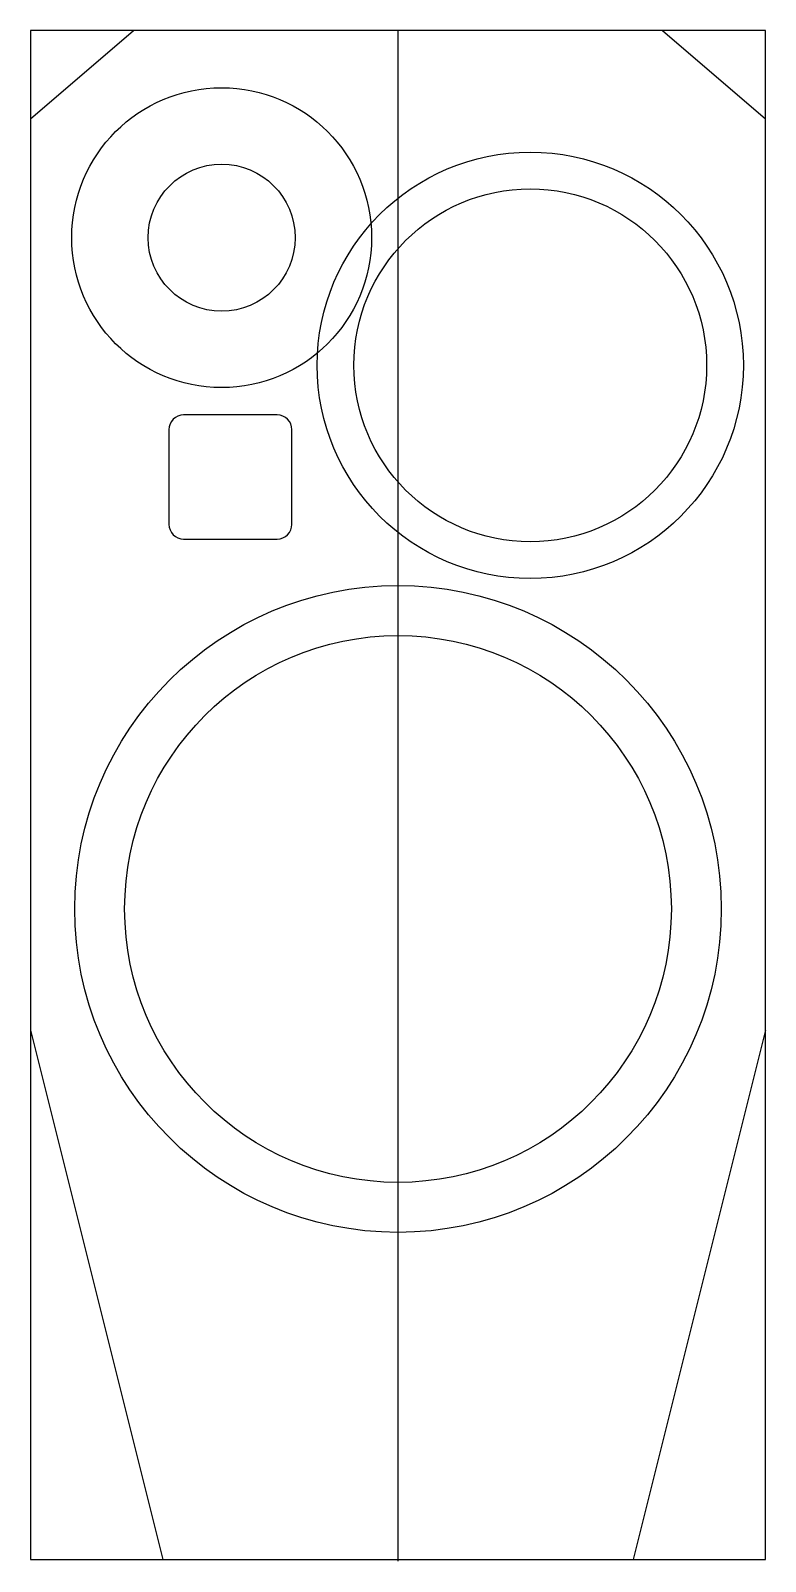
# Model space of a CAD drawing. Header units: millimetres. Extents: x 0 to 250, y 6 to 527.
import ezdxf

# ---------------------------------------------------------------- set-up
doc = ezdxf.new("R2010")
doc.units = ezdxf.units.MM
doc.linetypes.add('DASHED', pattern=[0.2067, 0.1654, -0.0413])

msp = doc.modelspace()

# ---------------------------------------------------------------- linework, layer by layer
for p, q in [((250, 527.1), (0, 527.1)), ((0, 527.1), (0, 7.1)), ((0, 497.1), (35, 527.1)), ((215, 527.1), (250, 497.1)), ((250, 7.1), (250, 527.1)), ((0, 187.1), (45, 7.1)), ((250, 187.1), (205, 7.1)), ((0, 7.1), (250, 7.1))]:
    msp.add_line(p, q)
at = {"color": 2, "linetype": 'DASHED', "lineweight": 25, "true_color": 0xffff00}
msp.add_line((125, 527.1), (125, 6.46), dxfattribs=at)
msp.add_lwpolyline([(88.91, 359.17), (88.91, 391.4, 0.414214), (83.91, 396.4), (52.05, 396.4, 0.414214), (47.05, 391.4), (47.05, 359.17, 0.414214), (52.05, 354.17), (83.91, 354.17, 0.414214)], format="xyb", close=True)
for centre, radius in [((65, 456.68), 51), ((170, 413.27), 72.5), ((65, 456.68), 25), ((170, 413.27), 60), ((125, 228.36), 110), ((125, 228.36), 93)]:
    msp.add_circle(centre, radius)

doc.saveas('drawing.dxf')
